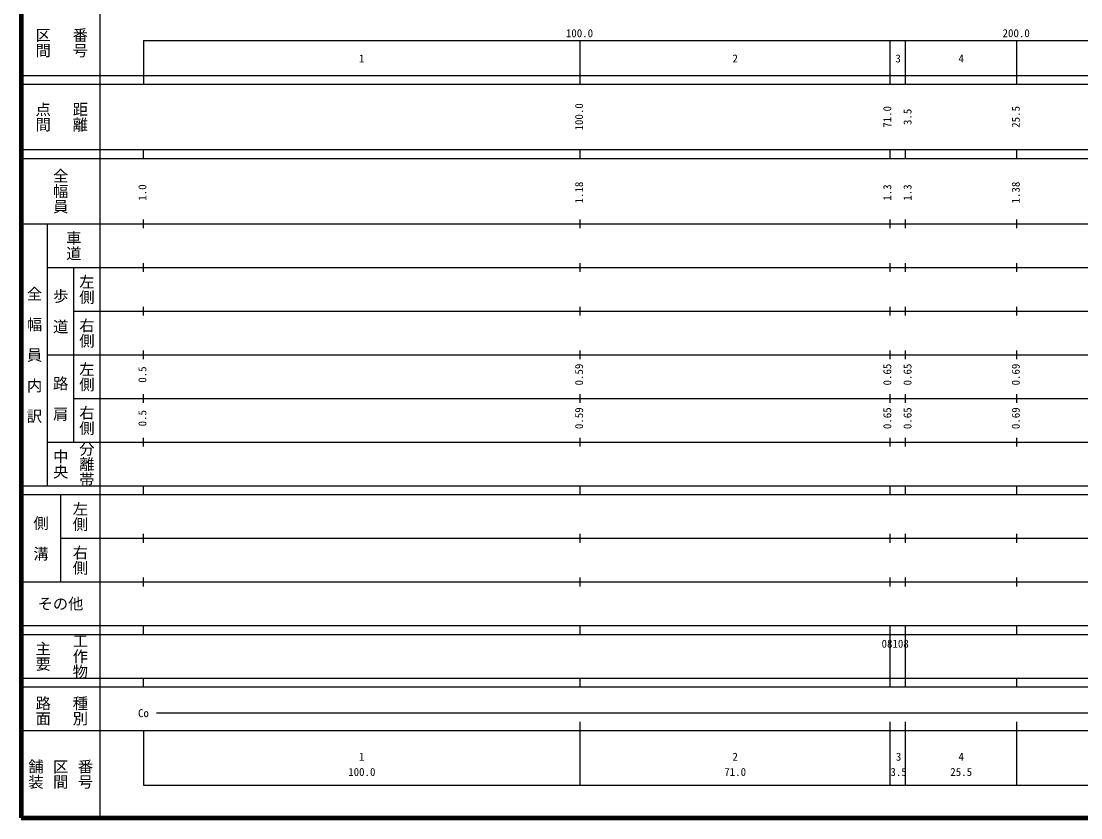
# Model space of a CAD drawing. Units: millimetres on the paper, enlarged 1000 times. Extents: x 40000 to 680000, y 20000 to 380000.
# Drawn here: x 40000 to 282642, y 20000 to 202409 of the extents above; entities that cross this region are included whole.
import ezdxf
from ezdxf.enums import TextEntityAlignment as Align

# ---------------------------------------------------------------- set-up
doc = ezdxf.new("R2010")
doc.units = ezdxf.units.MM
doc.header["$LTSCALE"] = 1000
doc.layers.add('M-BGD-EXST', color=7, linetype='Continuous', lineweight=25)
doc.layers.add('M-TTL', color=2, linetype='Continuous', lineweight=140)
doc.styles.add('@ＭＳ ゴシック', font='')
doc.styles.add('ＭＳ ゴシック', font='')
doc.styles.get('@ＭＳ ゴシック').set_extended_font_data('@MS Gothic')
doc.styles.get('ＭＳ ゴシック').set_extended_font_data('MS Gothic')

msp = doc.modelspace()

# ---------------------------------------------------------------- linework, layer by layer
at = {"layer": 'M-BGD-EXST'}
for p, q in [((58000, 370000), (58000, 20000)), ((68000, 198000), (579000, 198000)), ((68000, 198000), (68000, 188000)), ((168000, 188000), (168000, 198000)), ((239000, 188000), (239000, 198000)), ((242500, 188000), (242500, 198000)), ((268000, 188000), (268000, 198000)), ((40000, 190000), (579000, 190000)), ((40000, 188000), (579000, 188000)), ((40000, 173000), (579000, 173000)), ((68000, 171000), (68000, 173000)), ((168000, 171000), (168000, 173000)), ((239000, 171000), (239000, 173000)), ((242500, 171000), (242500, 173000)), ((268000, 171000), (268000, 173000)), ((40000, 171000), (579000, 171000)), ((40000, 156000), (579000, 156000)), ((46000, 96000), (46000, 156000)), ((68000, 155000), (68000, 157000)), ((168000, 155000), (168000, 157000)), ((239000, 155000), (239000, 157000)), ((242500, 155000), (242500, 157000)), ((268000, 155000), (268000, 157000)), ((46000, 146000), (579000, 146000)), ((52000, 146000), (52000, 106000)), ((68000, 145000), (68000, 147000)), ((168000, 145000), (168000, 147000)), ((239000, 145000), (239000, 147000)), ((242500, 145000), (242500, 147000)), ((268000, 145000), (268000, 147000)), ((52000, 136000), (579000, 136000)), ((68000, 135000), (68000, 137000)), ((168000, 135000), (168000, 137000)), ((239000, 135000), (239000, 137000)), ((242500, 135000), (242500, 137000)), ((268000, 135000), (268000, 137000)), ((68000, 125000), (68000, 127000)), ((168000, 125000), (168000, 127000)), ((239000, 125000), (239000, 127000)), ((242500, 125000), (242500, 127000)), ((268000, 125000), (268000, 127000)), ((46000, 126000), (579000, 126000)), ((68000, 115000), (68000, 117000)), ((168000, 115000), (168000, 117000)), ((239000, 115000), (239000, 117000)), ((242500, 115000), (242500, 117000)), ((268000, 115000), (268000, 117000)), ((52000, 116000), (579000, 116000)), ((68000, 105000), (68000, 107000)), ((168000, 105000), (168000, 107000)), ((239000, 105000), (239000, 107000)), ((242500, 105000), (242500, 107000)), ((268000, 105000), (268000, 107000)), ((46000, 106000), (579000, 106000)), ((40000, 96000), (579000, 96000)), ((68000, 94000), (68000, 96000)), ((168000, 94000), (168000, 96000)), ((239000, 94000), (239000, 96000)), ((242500, 94000), (242500, 96000)), ((268000, 94000), (268000, 96000)), ((40000, 94000), (579000, 94000)), ((49000, 94000), (49000, 74000)), ((68000, 83000), (68000, 85000)), ((168000, 83000), (168000, 85000)), ((239000, 83000), (239000, 85000)), ((242500, 83000), (242500, 85000)), ((268000, 83000), (268000, 85000)), ((49000, 84000), (579000, 84000)), ((40000, 74000), (579000, 74000)), ((68000, 73000), (68000, 75000)), ((168000, 73000), (168000, 75000)), ((239000, 73000), (239000, 75000)), ((242500, 73000), (242500, 75000)), ((268000, 73000), (268000, 75000)), ((40000, 64000), (579000, 64000)), ((68000, 62000), (68000, 64000)), ((168000, 62000), (168000, 64000)), ((239000, 62000), (239000, 64000)), ((242500, 62000), (242500, 64000)), ((268000, 62000), (268000, 64000)), ((40000, 62000), (579000, 62000)), ((239000, 52000), (239000, 62000)), ((242500, 52000), (242500, 62000)), ((40000, 52000), (579000, 52000)), ((68000, 50000), (68000, 52000)), ((168000, 50000), (168000, 52000)), ((239000, 50000), (239000, 52000)), ((242500, 50000), (242500, 52000)), ((268000, 50000), (268000, 52000)), ((40000, 50000), (579000, 50000)), ((71000, 44000), (534000, 44000)), ((168000, 27500), (168000, 42000)), ((239000, 27500), (239000, 42000)), ((242500, 27500), (242500, 42000)), ((268000, 27500), (268000, 42000)), ((40000, 40000), (579000, 40000)), ((68000, 40000), (68000, 27500)), ((68000, 27500), (579000, 27500))]:
    msp.add_line(p, q, dxfattribs=at)
at = {"layer": 'M-TTL'}
for p, q in [((40000, 380000), (40000, 20000)), ((40000, 20000), (680000, 20000))]:
    msp.add_line(p, q, dxfattribs=at)

# ---------------------------------------------------------------- texts
at = {"layer": 'M-BGD-EXST', "style": '@ＭＳ ゴシック'}
for s, p in [('区間', (45000, 197500)), ('番号', (53500, 197500)), ('点間', (45000, 180500)), ('距離', (53500, 180500)), ('全幅員', (49000, 163500)), ('車道', (52000, 151000)), ('左側', (55000, 141000)), ('全\u3000幅\u3000員\u3000内\u3000訳', (43000, 126000)), ('歩\u3000道', (49000, 136000)), ('右側', (55000, 131000)), ('左側', (55000, 121000)), ('路\u3000肩', (49000, 116000)), ('右側', (55000, 111000)), ('中央', (49000, 101000)), ('分離帯', (55000, 101000)), ('左側', (53500, 89000)), ('側\u3000溝', (44500, 84000)), ('右側', (53500, 79000)), ('工作物', (53500, 57000)), ('主要', (45000, 57000)), ('路面', (45000, 44500)), ('種別', (53500, 44500)), ('舗装', (43333, 30000)), ('区間', (49000, 30000)), ('番号', (54667, 30000))]:
    msp.add_text(s, height=2566, rotation=270, dxfattribs=at).set_placement(p, align=Align.MIDDLE_CENTER)
at = {"layer": 'M-BGD-EXST', "style": 'ＭＳ ゴシック'}
for s, p in [('100.0', (167844, 198195)), ('200.0', (267844, 198195)), ('1', (118000, 192405)), ('2', (203500, 192405)), ('3', (240815, 192405)), ('4', (255250, 192405)), ('Co', (68000, 42500)), ('1', (118000, 32523)), ('2', (203500, 32523)), ('3', (240913, 32523)), ('4', (255250, 32523)), ('100.0', (118000, 29033)), ('71.0', (203500, 29033)), ('3.5', (240913, 29033)), ('25.5', (255250, 29033))]:
    msp.add_text(s, height=1833, dxfattribs=at).set_placement(p, align=Align.BOTTOM_CENTER)
for s, p in [('100.0', (169211, 180500)), ('71.0', (239785, 180500)), ('3.5', (244425, 180500)), ('25.5', (269211, 180500)), ('1.18', (169211, 163174)), ('1.38', (269211, 163174)), ('1.0', (69211, 163174)), ('1.3', (239785, 163174)), ('1.3', (244425, 163174)), ('0.59', (169211, 121500)), ('0.65', (239785, 121500)), ('0.65', (244425, 121500)), ('0.69', (269211, 121500)), ('0.5', (69211, 121500)), ('0.5', (69211, 111500)), ('0.59', (169211, 111500)), ('0.65', (239785, 111500)), ('0.65', (244425, 111500)), ('0.69', (269211, 111500))]:
    msp.add_text(s, height=1833, rotation=90, dxfattribs=at).set_placement(p, align=Align.BOTTOM_CENTER)
msp.add_text('その他', height=2566, dxfattribs=at).set_placement((49000, 69000), align=Align.MIDDLE_CENTER)
msp.add_text('08108', height=1833, dxfattribs=at).set_placement((237016, 58405), align=Align.BOTTOM_LEFT)

doc.saveas('drawing.dxf')
